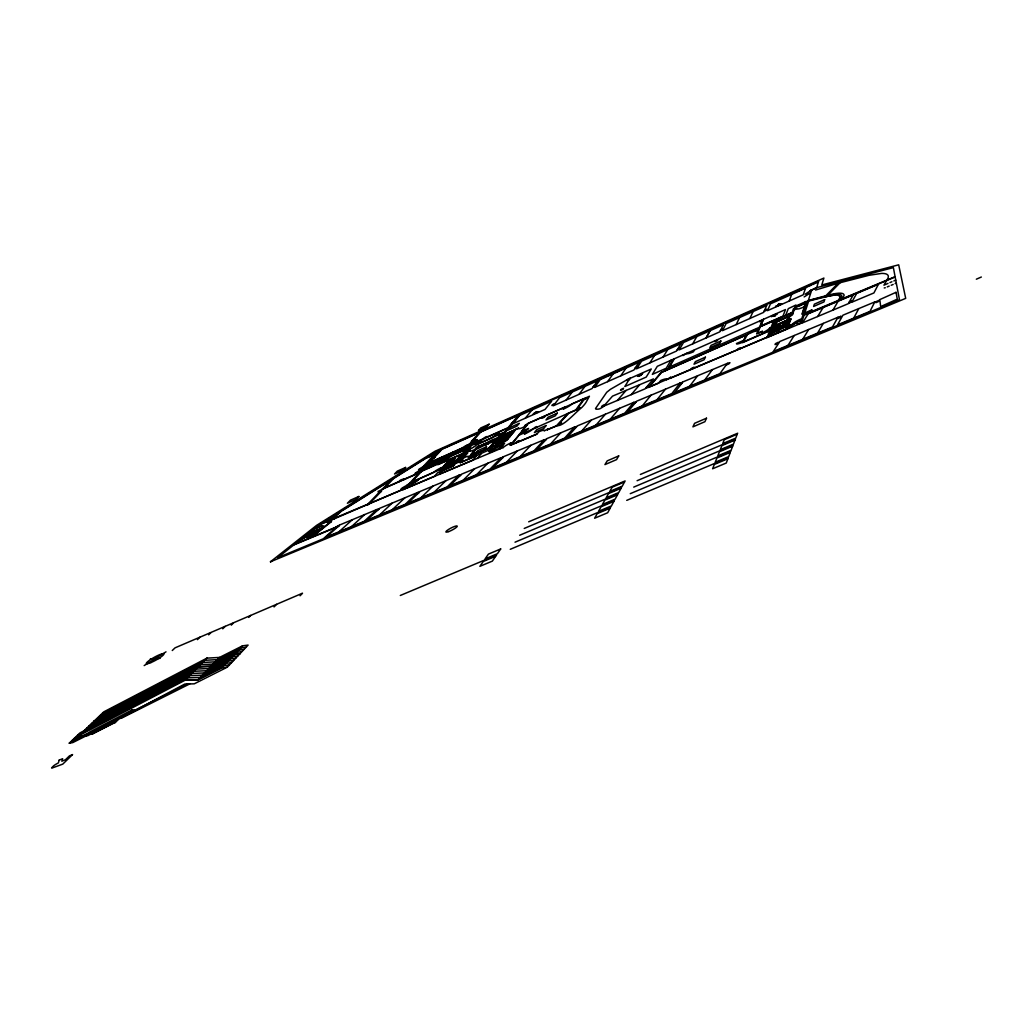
<?xml version="1.0" encoding="UTF-8"?>
<svg xmlns="http://www.w3.org/2000/svg" width="1033" height="1033" viewBox="0 0 1033 1033"><rect width="100%" height="100%" fill="white"/><g stroke="black" fill="none" stroke-linecap="round" stroke-linejoin="round"><path stroke-width="1.5" d="M642.384 373.817L640.899 375.044L642.255 373.804M403.309 489.745L406.524 487.77L328.404 521.316A7.296 1.072 -27.7 0 0 330.302 522.014L331.541 521.523L312.108 537.018L338.45 526.107M630.22 378.31L651.268 368.988L646.193 377.097L624.797 386.549L630.027 378.039L610.426 389.325L606.72 392.295L595.563 408.474A17.961 2.854 -26.2 0 0 597.539 409.158A9 1.433 -26.3 0 0 599.928 408.745L602.949 406.989L612.543 396.117L653.437 378.917L645.147 388.821L603.608 406.214M806.179 301.455L800.575 305.355L795.5 306.181L806.179 301.455L801.944 314.2L812.054 309.81A8.044 1.278 -25.1 0 1 804.216 314.691L895.095 276.663L893.377 267.612L817.891 287.316L809.691 290.97L816.729 287.381L818.665 281.273L435.745 451.757L342.84 509.94M804.178 314.807L808.671 301.055L823.856 297.297A55.95 8.91 -25.2 0 1 832.688 295.348M811.241 290.273L810.492 290.609M808.193 300.861L811.731 290.053M803.429 313.619L807.638 300.861L827.046 296.006L841.688 281.105M800.123 321.043L800.782 319.055A8.626 1.395 -25.2 0 0 792.388 324.285L788.424 326.028L791.071 318.603L787.921 319.029L787.947 317.041M787.275 320.14L788.541 316.666L776.08 322.167L774.711 325.679M788.256 317.622L787.714 320.075L772.697 326.699L774.195 322.877L789.083 316.305L788.708 317.48M795.462 292.145L798.044 290.944M785.674 315.323L788.295 308.647L795.901 305.032L792.414 314.833L788.683 317.428M789.212 301.029L791.73 294.366M769.83 333.969L777.733 330.495L779.282 326.389L771.457 329.837M773.601 332.316L775.189 328.197L776.17 328.003M776.584 322.051L775.318 325.305L786.772 320.256L787.663 319.081M774.479 324.866L775.008 323.549M773.807 325.163L774.337 323.846M773.472 322.942L774.427 320.527M767.015 337.584L769.753 330.702L742.598 342.646L745.955 335.196L661.559 372.435L649.292 386.91L767.945 336.913L669.758 378.504L670.843 377.161M773.782 320.579L771.057 327.422L769.495 328.262A7.954 1.265 -25.4 0 1 761.605 333.142L762.393 331.231L757.486 333.401L760.353 326.648L777.203 319.313L776.261 321.715L772.697 323.29M772.839 316.408L774.763 315.736L773.949 316.214M782.446 327.254L783.44 327.061L784.615 324.272M763.361 319.365L760.52 326.054L782.988 316.124L785.467 309.577L673.606 359.097L667.331 369.749L661.017 372.539L648.337 387.478L658.46 383.23L660.733 380.48A8.961 1.446 -26 0 1 666.659 379.473M763.464 319.313L760.43 326.467L792.169 312.457L793.525 308.66L794.816 308.092M762.638 319.817L758.506 329.514L668.08 369.414L674.226 358.968M535.443 412.348L535.171 412.968L538.529 411.676L537.367 411.999M747.53 334.356L744.406 340.038L736.49 343.524A7.928 1.265 -25.5 0 0 742.83 342.143L769.83 330.508L770.98 327.603L769.495 328.262M749.906 318.474L753.083 311.553M736.167 324.582L739.563 317.57M884.222 287.949L885.268 287.755M853.71 318.125L858.797 308.596M694.499 349.851L693.427 351.801A8.574 1.304 -25.8 0 1 686.855 353.234L682.994 355.584L683.484 354.719M440.639 459.272L443.144 458.872L446.514 455.295M692.639 343.912L696.759 336.629M832.947 310.12L838.163 301.21M817.542 333.142L823.275 323.394M817.671 316.524L823.146 307.524M802.693 339.302L808.697 329.475M663.109 357.018L667.718 349.554M787.959 345.422L794.222 335.505M649.796 362.932L654.612 355.378M788.708 328.3L795.074 323.264L799.284 323.794L802.292 321.818A5.488 0.891 -25.2 0 1 801.492 323.084L767.17 337.468L787.456 328.752L788.36 326.221L801.13 320.604L800.201 323.419L801.556 322.825L804.048 315.207L895.159 276.973L899.472 299.712L325.266 537.973L339.986 524.854L377.135 509.372L364.236 521.291L326.57 536.928M638.291 376.27L639.995 375.315M620.743 375.831L626.024 368.097M468.84 448.128L461.971 451.292M620.652 369.891L619.413 370.615M619.4 369.982L618.005 371.041M607.636 381.655L613.124 373.843M599.773 378.762L599.36 379.343L600.315 378.917M597.616 380.157L598.494 379.924M579.035 394.348L584.975 386.368M704.738 379.963L712.434 369.594M585.491 398.105L589.43 396.22L586.021 402.379A105.728 15.96 -26.9 0 1 581.605 407.686C574.903 412.89 563.669 426.345 557.2 425.661L568.783 413.252L576.621 409.791L585.104 398.092L572.011 403.89A8.316 1.253 -26.5 0 1 563.088 409.288L564.702 407.131L527.979 423.388L523.408 427.275A7.283 1.085 -26.7 0 1 518.656 428.114L515.906 429.341M566.136 400.081L572.269 392.024M689.682 386.2L697.637 375.767M532.692 429.031L532.511 429.25A7.463 1.136 -26.7 0 1 524.402 434.144L526.184 431.897M511.219 444.28L510.431 445.262L536.618 434.299L539.161 431.626A8.677 1.356 -26.7 0 1 544.197 430.955L548.019 428.811M519.095 435.035L528.496 423.298L583.89 398.764L575.768 409.946L518.928 435.255L511.322 444.745L536.863 434.041M656.962 399.797L665.459 389.183M445.029 457.322L447.547 456.922L448.696 455.643M479.041 443.48L505.214 431.884L508.456 427.869M537.315 411.818L535.443 412.27M518.643 428.127L478.047 446.682L479.041 445.52L478.356 445.817L474.547 449.704A7.244 1.072 -26.9 0 1 470.067 450.427L450.633 459.026L442.059 468.646M842.089 298.899L844.051 295.593A59.914 9.542 -25.2 0 0 838.189 293.243L836.02 293.488A59.785 9.529 -25.2 0 0 827.795 295.244M499.985 448.839L504.672 443.092L460.163 462.719A7.399 1.123 -27.1 0 0 455.669 463.404L453.461 465.909L441.93 470.996L438.986 474.315L472.869 460.098L476.6 455.708L460.163 462.719M516.087 429.121L506.958 440.29L468.194 457.399L476.329 453.229A7.36 1.11 -27 0 0 471.771 453.965L471.074 454.262L475.257 449.42L495.233 440.613L496.976 438.521M525.281 418.223L532.047 409.92M499.288 449.123L503.781 443.622M642.255 405.892L650.997 395.213M775.228 315.724L774.001 316.292M497.041 446.463L496.847 446.682A7.451 1.136 -26.9 0 1 488.661 451.615L490.598 449.303M427.623 464.979L429.999 464.695L431.2 463.404M505.718 431.794L497.467 435.448L499.055 433.55A6.211 0.917 -26.8 0 0 492.276 437.618L475.632 445.133L480.991 440.045L478.202 441.285M505.899 431.587L520.529 414.001M493.115 443.648L496.318 441.995L501.47 435.81L498.616 437.075L489.849 447.547L506.17 440.342L509.334 436.481L494.278 443.131L491.011 447.031M505.214 431.884L508.623 427.791M495.039 440.833L489.151 447.857L469.589 456.496L475.722 449.368M477.311 458.342L481.391 453.5M492.857 440.123L493.464 439.399L489.681 441.53M488.209 443.712L484.774 445.236M485.523 444.758L488.093 443.389M488.183 443.454L485.562 444.758M610.296 419.166L619.542 408.319M631.202 394.658L639.711 384.689M475.903 449.148L477.724 447.044M487.137 437.321C489.009 435.229 483.212 437.708 483.78 438.818M478.873 443.686L482.656 439.309L509.308 427.494M839.739 281.622L825.018 296.548A57.861 9.22 -25.2 0 1 841.779 296.445L841.74 297.039A45.065 7.179 -25.2 0 1 839.842 299.893L838.228 300.526L840.036 297.853L839.325 295.722M92.208 733.998L115.399 722.351L114.353 722.532A5.514 0.994 -29.7 0 0 112.752 723.216L92.157 734.05L93.525 732.707M470.067 450.44L439.245 463.843L440.704 462.229L432.917 465.676A7.154 1.046 -27.1 0 1 440.884 460.925L469.46 447.857L471.668 445.339A7.154 1.046 -27 0 1 476.097 444.59M478.666 440.755L476.652 443.067A6.456 0.943 -26.9 0 1 472.636 443.751L471.526 444.242M595.925 425.118L605.403 414.22M617.36 400.455L626.075 390.422M455.514 461.299L459.827 456.392L467.897 452.738L461.531 460.047L462.267 459.724M467.445 446.011L466.103 446.592L467.704 444.797A4.894 0.71 -27 0 0 462.306 448.012L452.506 452.622L448.903 456.638L466.451 448.864L470.325 444.448M471.603 444.164L468.13 448.115L469.938 447.315M479.144 432.737L471.242 441.698L472.894 440.962A7.063 1.02 -26.9 0 1 477.272 440.2L469.524 443.648L466.503 446.153M471.19 442.912L469.499 444.823L508.042 427.714L518.463 415.24L442.021 449.265L429.883 462.397L462.306 448.012M472.894 440.962L480.771 432.014M466.451 448.864L469.085 445.585L462.113 450.788M452.712 461.325L450.943 463.313L462.371 458.278M451.266 464.579L444.823 465.547L452.893 461.118L455.308 458.394L448.529 461.389M461.828 450.904L463.778 448.709M581.669 431.045L591.38 420.069M457.425 452.854L459.672 450.53M453.035 454.804L455.876 451.447L450.904 454.417M453.319 454.675L455.295 452.467M438.689 463.714L437.785 464.721L449.51 459.53L440.923 469.15L411.715 482.037L421.709 471.242L439.8 463.223M444.784 457.387L446.785 455.166M448.903 456.638L452.971 452.157M666.492 379.705L670.494 377.303M439.025 462.978L420.573 471.41M440.884 460.925L441.504 460.24L423.014 468.775A7.141 1.033 -27.2 0 0 415.021 473.527L422.755 470.105L421.257 471.707L384.599 487.912L394.606 477.517M442.176 457.219L438.767 460.821L435.474 461.557M440.432 459.311L442.447 457.09M435.81 461.364L438.121 459.014M435.564 461.467L434.376 462.758L431.11 463.494M550.563 443.958L560.751 432.827M431.471 463.288L433.795 460.925M411.263 482.527L407.183 484.968L408.203 484.748A6.353 0.943 -27.3 0 0 401.075 489.009L408.151 485.897L405.775 488.467L404.071 489.216L419.204 472.869L382.223 489.242M425.699 466.916L426.216 466.361L418.533 469.77A7.089 1.02 -27.2 0 1 426.448 465.057L429.457 462.861M424.563 467.097L419.643 472.404L420.793 471.164M426.448 465.057L437.411 453.229L425.544 458.51L393.715 478.447M500.928 435.81L503.807 434.092A7.864 1.162 -26.8 0 1 498.784 434.97M568.047 413.355L556.374 425.854L547.477 429.586M300.099 595.783L302.514 593.2L175.055 647.846L172.266 650.519M557.2 425.661L547.335 429.741M405.194 479.08L405.646 478.602L403.864 479.635A6.172 0.891 -27.3 0 0 400.313 480.177L398.583 481.998M547.245 429.844L548.342 428.669M520.141 456.586L530.794 445.313M234.504 654.302L242.548 645.832L248.101 645.083L227.273 667.189L194.269 683.82L184.726 684.066L87.689 735.754L85.597 735.599L89.329 732.539M274.055 606.939L276.547 604.344M506.428 462.28L517.275 450.956M88.115 733.172L82.291 735.883L78.934 735.638L185.385 680.076L198.052 679.675L210.952 666.311L234.375 654.444L239.953 653.734M211.236 666.027L219.551 657.414L242.548 645.832M367.761 504.233L379.331 492.237L381.254 491.385L369.646 503.445M381.59 489.887L391.894 479.209M384.134 488.389L378.323 491.334A6.172 0.891 -27.4 0 0 381.732 490.895L379.937 491.94M418.171 480.125L416.699 481.352M248.772 617.398L250.67 615.448M185.385 680.088L207.065 657.982M503.058 447.702L503.316 447.444A7.567 1.175 -26.8 0 1 511.361 442.679C506.041 449.884 517.197 437.785 519.819 433.576L520.516 433.266A7.386 1.123 -26.7 0 0 528.56 428.411L521.42 431.562L527.23 424.318L524.984 425.325M476.587 474.664L487.886 463.197M231.263 625.159L233.419 622.989M463.171 480.229L474.676 468.711M222.741 628.813L225.194 626.36M85.597 735.599L129.9 712.189L132.276 709.839L135.103 709.929M208.666 634.843L210.887 632.648M115.296 722.519L117.762 720.078M197.432 639.659L199.95 637.18M433.989 492.341L445.92 480.694M778.74 304.231L778.056 304.632M420.883 497.79L432.995 486.091M87.547 734.256L90.052 731.829L132.276 709.839M78.934 735.638L103.765 711.866L206.923 658.137L219.551 657.414M86.54 735.664L72.723 742.611L69.276 743.153L80.07 732.836L83.815 730.964M392.346 509.631L404.859 497.816M379.511 514.951L392.204 503.084M351.594 526.546L364.675 514.563M339.044 531.75L352.292 519.728M475.619 445.714L474.896 446.23M303.056 538.219L311.036 534.345L315.827 530.536L309.797 532.886M323.174 527.682L317.118 530.032L308.286 537.057L306.891 537.638L310.675 534.629L302.088 538.981L304.128 538.193M324.672 526.391A7.334 1.072 -27.7 0 1 322.154 526.223A7.373 1.085 -27.7 0 1 322.8 525.668L315.646 528.263L296.2 543.642L310.752 537.586L330.302 522.014M333.827 519.199L334.821 518.411L320.514 524.402L315.646 528.263M317.118 530.032L316.163 530.794L318.203 530.006M270.439 561.784L316.576 525.371L434.932 451.292L823.895 278.058L821.79 284.966L898.684 264.822L905.696 298.369L270.439 561.784L271.524 561.332M773.2 315.53L772.542 315.943L774.505 314.781M448.257 458.265L448.968 457.748M574.051 427.636L576.375 426.513A5.294 0.865 -26.5 0 1 575.032 428.011L573.199 428.772A5.307 0.865 -26.4 0 1 574.529 427.288M545.644 440.045L543.138 441.298A5.268 0.852 -26.6 0 1 544.533 439.8L546.38 439.245M779.399 304.903L780.16 304.451L779.153 305.071M474.509 446.501L473.592 447.095M416.286 481.636L415.395 482.23M772.929 315.62L773.872 315.052M446.966 459.117L447.87 458.536M536.798 412.645L535.92 413.11M779.657 304.838L779.36 305.019M783.44 327.061L784.654 326.286M773.988 328.972L775.189 328.197M811.034 290.415L805.069 294.211L810.143 293.101L804.139 296.923M414.917 482.54L413.871 483.173M473.075 447.418L472.055 448.012M144.181 665.588L166.003 651.836M340.49 511.4L319.907 524.299L277.606 557.743L323.329 538.774L336.009 527.385L293.746 544.985M321.173 523.886L332.884 516.552L335.26 516.022L331.309 519.522L321.483 523.641M390.99 480.151L341.368 511.232L332.626 518.966L404.135 488.983M445.597 464.682L450.259 462.397M461.996 455.643L463.869 454.817M639.311 375.044L638.252 375.702L639.75 374.798M536.514 412.826L535.765 413.2M445.455 460.034L446.488 459.414M413.329 483.483L412.193 484.115M304.025 537.457L308.493 535.468M318.706 529.671L320.346 529.025M779.037 305.213L777.436 305.988M443.777 460.95L444.913 460.344M411.599 484.438L410.424 485.045M470.364 448.929L471.513 448.309M779.424 329.359L787.727 324.827L779.838 328.262M102.771 713.454L203.837 660.797M204.314 660.552L204.999 660.294M100.304 715.817L201.68 662.992M202.158 662.747L202.842 662.489M97.825 718.18L199.524 665.187M200.002 664.942L200.686 664.684M94.055 721.163L198.452 666.763L211.094 666.169M93.887 721.331L198.31 666.905L210.952 666.311M91.446 723.655L196.193 669.074L208.834 668.506L232.18 656.743L237.771 656.045M88.98 726.018L194.049 671.256L206.703 670.727L230.114 658.925L235.705 658.241M86.514 728.381L191.893 673.451L204.547 672.948L228.035 661.12L233.626 660.436M84.035 730.757L189.736 675.647L202.403 675.182L225.956 663.315L231.547 662.644M81.542 733.146L187.567 677.868L200.234 677.428L223.851 665.523L229.455 664.865M442.034 461.841L443.196 461.247M217.898 659.377L217.201 659.635M218.854 658.899L239.527 648.492M240.005 648.246L240.728 647.975M215.755 661.598L215.058 661.856M237.926 650.428L238.662 650.157M216.723 661.107L237.448 650.674M214.567 663.341L235.356 652.869M235.847 652.624L236.57 652.352M213.599 663.832L212.914 664.077M77.514 735.276L81.387 733.327M198.052 679.675L221.746 667.744L234.233 654.586L239.811 653.876M409.817 485.342L408.642 485.897M74.389 738.272L79.554 735.677M71.832 740.7L81.568 735.832M69.276 743.153L86.94 734.295M134.652 710.368L187.244 684.001M121.235 718.284L189.698 683.936M468.62 449.807L469.783 449.226M440.342 462.629L441.465 462.113M466.903 450.582L468.039 450.078M601.916 378.207L603.517 377.484M605.131 376.774L606.733 376.064M608.347 375.341L609.948 374.63M611.562 373.907L613.163 373.197M614.777 372.474L616.391 371.764M600.096 379.214L601.71 378.491M603.311 377.781L604.912 377.071M606.526 376.348L608.127 375.638M609.741 374.927L611.355 374.204M612.956 373.494L614.57 372.771M616.184 372.048L617.799 371.338M799.09 290.686L801.492 289.408M802.551 289.15L804.952 287.871M806.011 287.613L808.413 286.335M809.472 286.064L811.873 284.785M812.945 284.527L815.334 283.249M816.419 282.977L818.485 281.841M427.817 463.585L451.137 453.242L447.521 457.257L424.046 467.652M469.111 445.262L469.938 444.9M454.752 452.712L464.669 447.547L463.559 448.8L464.359 448.451M439.851 459.62L440.729 459.181M444.229 457.684L445.107 457.232M514.072 430.671L515.222 430.167M476.29 447.676L497.661 438.224M805.998 301.985L802.512 313.838L803.506 313.399M496.24 439.399L492.651 441.104L495.917 439.787M512.755 432.285L513.918 431.781M794.894 307.86L805.624 303.121M511.542 433.783L512.704 433.266M448.051 461.932L454.83 458.936M459.362 456.935L466.167 453.913M447.56 462.474L454.339 459.478M458.884 457.477L465.689 454.455M447.069 463.029L453.861 460.021M458.407 458.019L465.224 454.998M805.043 304.877L803.894 306.995A8.29 1.291 -25.2 0 1 796.96 308.635L794.183 309.861M446.579 463.572L453.384 460.576M457.916 458.562L464.747 455.54M510.212 435.409L511.361 434.893M446.088 464.127L452.893 461.118M457.438 459.104L464.269 456.082M450.311 462.603L452.402 461.674M456.96 459.659L463.804 456.638M446.411 464.656L451.925 462.216M456.483 460.201L463.326 457.18M508.585 437.398L509.747 436.882M444.616 465.78L451.434 462.771M455.992 460.757L462.849 457.722M669.513 366.986L759.475 327.254M791.911 313.193L793.202 312.612M507.229 439.051L508.391 438.534M442.059 468.646L460.369 460.563L466.761 453.229A7.231 1.072 -27 0 1 462.319 453.952M468.892 456.793L468.608 456.922A7.36 1.11 -27 0 0 464.088 457.632L461.854 460.201L439.516 470.054L441.84 467.458A7.334 1.098 -27.1 0 0 433.679 472.339L411.263 482.527M791.368 314.665L792.673 314.097M453.81 465.521L437.682 472.636L434.364 476.342L406.059 488.364L503.316 447.431M773.833 325.111L774.505 324.814M762.315 331.425L756.634 333.93L758.429 329.695L754.516 331.425L755.33 329.553A7.851 1.24 -25.4 0 0 747.53 334.356M772.413 327.409L789.509 319.881M770.67 328.391L779.528 324.491A7.98 1.265 -25.3 0 1 771.638 329.385L769.985 330.108M790.8 319.365L782.226 323.148A8.019 1.278 -25.2 0 0 788.876 321.637L790.193 321.056M804.216 314.691L802.886 315.272L801.195 320.411L800.188 320.863M788.553 322.528L780.69 325.989L779.205 329.953L777.681 330.625M771.277 330.302L779.114 326.841M780.509 326.441L788.386 322.98M771.096 330.754L778.947 327.293M780.341 326.906L788.231 323.432M770.915 331.206L778.779 327.758M780.173 327.358L788.063 323.884M770.734 331.67L778.598 328.21M770.553 332.122L778.43 328.662M780.005 327.81L787.908 324.336M770.373 332.587L778.262 329.114M770.192 333.052L778.081 329.579M779.657 328.726L783.789 326.906M785.364 326.208L787.572 325.24M781.064 328.494L787.417 325.692M770.011 333.517L777.914 330.043M779.321 329.643L787.249 326.157M775.047 314.536L775.796 314.161M640.757 374.295L642.565 373.636M976.34 279.194L981.35 277.025M528.689 521.807L625.133 480.926M640.383 474.457L737.73 433.201M524.235 528.444L621.672 487.24M637.09 480.719L735.483 439.102M425.028 467.652L425.88 467.29M519.676 535.249L618.134 493.697M633.72 487.111L733.185 445.133M515.028 542.196L614.519 500.295M630.259 493.671L730.835 451.318M426.409 467.058L427.365 466.709M888.006 283.404L883.951 285.185L887.838 278.432A86.862 13.868 -25.1 0 0 887.76 274.998L886.843 274.274A86.966 13.894 -25.1 0 0 881.523 273.422L869.089 275.282L840.1 282.732M889.955 282.577L891.905 281.751M893.868 280.937L895.753 280.137M887.231 286.929L889.206 286.102M891.182 285.276L893.158 284.449M895.133 283.61L896.321 283.119M400.3 595.486L496.615 555.031M510.263 549.298L610.813 507.048M626.734 500.372L728.42 457.645M777.5 305.897C776.17 305.187 774.44 307.408 776.596 306.233M640.964 374.217L641.687 373.869M465.302 451.24L466.361 450.814M534.435 413.82L533.764 414.143M315.155 528.651L322.8 525.668M314.871 531.298L307.886 534.397L313.916 532.06M320.191 529.232L322.231 528.431M319.236 529.994L321.276 529.193M306.917 535.159L312.96 532.808M314.252 532.318L316.292 531.517M318.28 530.742L320.32 529.955M312.005 533.57L304.993 536.682L311.036 534.345M313.296 533.08L315.336 532.279M317.325 531.504L319.365 530.717M312.328 533.841L314.368 533.041M316.369 532.266L318.409 531.479M308.208 535.83L310.081 535.107M311.372 534.603L313.412 533.816M315.401 533.041L317.454 532.24L314.445 533.803M304.219 537.767L305.665 537.199M307.653 536.437L309.112 535.869M306.104 537.431L308.144 536.631M309.435 536.14L311.488 535.339M313.477 534.565L315.53 533.777M775.654 314.277C779.579 312.34 774.931 316.33 776.325 314.058M815.553 290.041L838.137 283.236M534.268 413.884C530.652 415.537 536.76 411.057 533.841 414.039M463.92 451.731L464.837 451.421M808.297 300.5L825.767 295.787M641.661 373.946L642.461 373.649M427.83 466.542L428.605 466.309M462.836 452.028L463.546 451.834M778.74 304.141L777.642 305.277L781.607 303.857L777.965 304.67M241.193 647.911L245.57 647.329M239.114 650.093L243.504 649.512M237.035 652.288L241.425 651.72M227.363 667.086L221.656 667.835L197.962 679.779L185.294 680.179M150.276 659.002L160.063 658.37M205.412 660.268L216.995 659.648M203.269 662.463L214.851 661.856M201.099 664.658L212.695 664.09M129.9 712.189L132.728 712.279M772.632 316.188L771.057 316.537L775.228 315.594M665.149 370.718A5.126 0.801 -25.9 0 1 665.82 369.607L667.667 368.794A5.113 0.801 -25.9 0 1 667.008 369.904M691.154 369.31A5.333 0.865 -25.8 0 1 692.2 367.968L694.086 367.18A5.307 0.852 -25.8 0 1 693.053 368.51M737.446 349.903A5.397 0.878 -25.5 0 1 738.388 348.599L740.325 347.798A5.385 0.878 -25.5 0 1 739.383 349.102M760.443 320.798A5.126 0.788 -25.4 0 0 760.017 321.779L761.889 320.953A5.126 0.788 -25.4 0 0 762.315 319.959M756.259 330.521A5.23 0.826 -25.4 0 1 756.711 329.475L758.622 328.636A5.23 0.826 -25.4 0 1 758.17 329.669M543.087 417.022A4.881 0.736 -26.6 0 0 542.17 418.197L543.9 417.435A4.881 0.736 -26.6 0 0 544.817 416.26M515.984 442.744A5.062 0.788 -26.7 0 1 517.391 441.285L519.121 440.562A5.062 0.788 -26.8 0 1 517.714 442.008M715.546 340.67A5.075 0.775 -25.6 0 0 715.004 341.703L716.85 340.89A5.062 0.775 -25.7 0 0 717.38 339.857M710.317 350.794A5.178 0.813 -25.7 0 1 710.885 349.709L712.757 348.883A5.165 0.813 -25.7 0 1 712.202 349.955M823.856 297.297A56.027 8.923 -25.2 0 1 840.1 297.194L840.061 297.736A43.231 6.895 -25.2 0 1 838.228 300.526M534.061 428.566A4.984 0.762 -26.6 0 1 535.017 427.339L536.773 426.564A4.984 0.762 -26.7 0 1 535.817 427.791M483.935 444.319A7.244 1.072 -26.9 0 1 475.942 449.11M640.576 374.966C640.215 377.2 633.578 376.322 640.576 374.966M418.752 479.247L410.979 483.289L418.752 479.247M59.139 760.159L58.403 762.896L56.273 764.058A5.811 1.059 -30.1 0 0 53.639 765.802L51.676 767.803A5.669 1.033 -30.1 0 0 51.792 768.139L62.768 764.123L72.581 754.568L69.456 755.872L65.505 759.694L61.838 761.218L62.613 758.713L59.139 760.159M824.644 299.635L823.998 301.907L813.63 306.465L814.34 304.18L824.644 299.635M805.508 288.233L803.222 294.805L767.545 310.649L770.424 303.844L805.508 288.233M789.651 319.481L786.268 328.907L768.952 336.177L772.568 327.009L789.651 319.481M792.066 312.741L791.213 315.117L777.565 321.147L778.495 318.745L792.066 312.741M479.635 440.678L477.956 442.653L479.635 440.678M780.432 325.886L778.081 330.379L780.432 325.886M727.891 458.742L726.251 463.042L712.615 468.762L714.358 464.424L727.891 458.742M730.305 452.389L728.704 456.586L715.223 462.255L716.928 458.019L730.305 452.389M732.668 446.179L731.106 450.285L717.78 455.902L719.433 451.77L732.668 446.179M734.98 440.123L733.456 444.125L720.272 449.704L721.886 445.649L734.98 440.123M737.239 434.196L735.741 438.121L722.7 443.635L724.288 439.684L737.239 434.196M766.68 305.51L763.723 312.34L722.48 330.65L726.122 323.561L766.68 305.51M706.507 418.197L704.906 421.709L692.923 426.849L694.589 423.31L706.507 418.197M720.879 341.019L719.652 343.46L709.813 347.798L711.091 345.345L720.879 341.019M450.168 456.444L443.118 460.008L450.168 456.444M874.796 301.92L870.006 311.359L837.531 324.84L842.915 315.207L874.796 301.92M723.436 324.749L719.756 331.864L679.172 349.89L683.51 342.517L723.436 324.749M705.423 357.173L704.08 359.768L694.008 364.197L695.416 361.589L705.423 357.173M878.424 284.269L873.918 292.946L851.799 302.217L856.693 293.411L878.424 284.269M710.058 330.702L706.159 337.907L710.058 330.702M610.193 508.171L607.675 512.755L594.621 518.23L597.229 513.608L610.193 508.171M613.899 501.379L611.446 505.873L598.533 511.296L601.09 506.777L613.899 501.379M617.54 494.755L615.126 499.146L602.368 504.517L604.86 500.101L617.54 494.755M621.091 488.273L618.741 492.56L606.1 497.893L608.54 493.58L621.091 488.273M624.565 481.933L622.266 486.13L609.767 491.424L612.143 487.202L624.565 481.933M853.284 294.844L848.325 303.676L802.499 322.877L808.232 313.8L853.284 294.844M837.957 317.273L832.482 326.932L773.317 351.491L779.85 341.497L837.957 317.273M618.715 455.915L616.546 459.633L604.938 464.605L607.197 460.873L618.715 455.915M670.946 360.272L666.22 368.252L652.34 374.385L657.311 366.315L670.946 360.272M680.876 343.692L676.486 351.078L636.548 368.807L641.583 361.176L680.876 343.692M638.975 362.338L633.913 369.982L594.595 387.44L600.289 379.55L638.975 362.338M495.685 556.245L492.354 561.113L479.867 566.342L483.289 561.461L495.685 556.245M500.695 548.949L497.428 553.701L485.084 558.892L488.415 554.114L500.695 548.949M597.733 380.686L591.999 388.589L553.301 405.775L559.628 397.64L597.733 380.686M727.348 363.384L719.911 373.662L674.743 392.411L682.942 381.9L727.348 363.384M557.329 413.11L555.237 415.873L545.992 419.953L548.136 417.177L557.329 413.11M546.057 425.544L543.849 428.437L534.423 432.582L536.682 429.676L546.057 425.544M680.024 383.114L671.773 393.638L627.664 411.947L636.638 401.204L680.024 383.114M551.519 401.256L545.062 409.43L512.639 423.827L519.599 415.46L551.519 401.256M501.431 445.455L498.991 448.438L489.719 452.519L492.199 449.523L501.431 445.455M512.006 433.214L509.631 436.12L497.467 441.491L499.907 438.56L512.006 433.214M514.641 429.986L512.303 432.853L500.204 438.199L502.619 435.306L514.641 429.986M519.147 423.427L516.9 426.164L507.991 430.115L510.276 427.365L519.147 423.427M633.771 402.392L624.758 413.161L567.517 436.92L577.434 425.867L633.771 402.392M486.517 446.798L484.051 449.729L474.986 453.732L477.504 450.788L486.517 446.798M489.151 424.201L486.866 426.81L478.434 430.567L480.758 427.946L489.151 424.201M574.568 427.068L564.599 438.134L536.631 449.742L547.025 438.547L574.568 427.068M436.688 453.655L425.996 465.173L423.375 466.335L434.105 454.804L436.675 453.655M440.42 449.975L437.902 452.699L427.262 457.438L440.42 449.975M544.391 439.645L533.958 450.853L492.806 467.923L503.859 456.547L544.391 439.645M405.607 467.445L402.883 470.286L394.541 473.992L397.305 471.138L405.607 467.445M501.186 457.658L490.094 469.059L449.859 485.755L461.544 474.186L501.186 457.658M358.851 496.46L355.817 499.52L347.385 503.252L350.458 500.179L358.851 496.46M458.936 475.27L447.199 486.853L407.854 503.187L420.147 491.437L458.936 475.27M417.59 492.509L405.259 504.272L366.767 520.245L379.64 508.326L417.59 492.509M429.883 467.032L423.039 470.118L429.883 467.032M339.018 512.704L336.022 515.364L334.111 515.777L339.018 512.704M896.037 292.313L879.78 299.609L880.684 306.581L897.29 299.157L896.037 292.313M435.035 456.818L433.421 457.542A4.661 0.659 -27.1 0 0 432.298 458.755L433.899 458.032A4.649 0.659 -27.1 0 0 435.035 456.818M474.276 439.387L472.649 440.11A4.687 0.671 -26.9 0 0 471.603 441.298L473.243 440.575A4.687 0.671 -26.9 0 0 474.276 439.387M514.137 421.671L512.484 422.42A4.713 0.684 -26.7 0 0 511.516 423.569L513.181 422.833A4.713 0.684 -26.7 0 0 514.137 421.671M554.618 403.696L552.926 404.445A4.752 0.697 -26.5 0 0 552.048 405.569L553.74 404.82A4.752 0.697 -26.5 0 0 554.618 403.696M595.718 385.425L594.014 386.187A4.803 0.71 -26.3 0 0 593.226 387.272L594.943 386.51A4.791 0.71 -26.3 0 0 595.731 385.425M637.49 366.87L635.747 367.645A4.842 0.723 -26.1 0 0 635.05 368.704L636.793 367.929A4.842 0.71 -26.1 0 0 637.49 366.87M679.908 348.031L678.139 348.805A4.894 0.723 -25.8 0 0 677.545 349.825L679.314 349.038A4.881 0.723 -25.9 0 0 679.908 348.031M723.01 328.881L721.215 329.669A4.945 0.736 -25.6 0 0 720.711 330.65L722.506 329.85A4.933 0.736 -25.6 0 0 723.01 328.881M766.809 309.409L764.988 310.223A4.997 0.749 -25.4 0 0 764.588 311.165L766.409 310.352A4.997 0.749 -25.4 0 0 766.809 309.409M586.912 397.615L585.169 398.389A4.92 0.749 -26.3 0 0 584.329 399.539L586.085 398.764A4.92 0.749 -26.4 0 0 586.912 397.615M629.704 378.672L627.922 379.46A4.971 0.762 -26.1 0 0 627.186 380.57L628.968 379.782A4.958 0.749 -26.1 0 0 629.704 378.672M673.18 359.419L671.373 360.22A5.023 0.762 -25.9 0 0 670.74 361.305L672.548 360.491A5.01 0.762 -25.9 0 0 673.18 359.419M579.694 407.622L577.899 408.409A5.023 0.775 -26.4 0 0 577.034 409.61L578.829 408.81A5.023 0.775 -26.4 0 0 579.694 407.622M623.312 388.369L621.492 389.17A5.075 0.788 -26.2 0 0 620.73 390.319L622.55 389.518A5.062 0.788 -26.2 0 0 623.312 388.369M370.021 503.071L368.419 503.742A4.907 0.723 -27.5 0 0 366.728 505.279L368.329 504.608A4.894 0.723 -27.5 0 0 370.021 503.071M561.436 422.82L559.666 423.556A5.113 0.801 -26.5 0 0 558.337 424.976L560.106 424.24A5.113 0.801 -26.5 0 0 561.436 422.807M604.692 404.665L602.885 405.427A5.178 0.826 -26.3 0 0 601.645 406.821L603.453 406.072A5.165 0.826 -26.3 0 0 604.692 404.665M648.892 386.135L647.045 386.91A5.255 0.839 -26 0 0 645.896 388.279L647.756 387.504A5.23 0.839 -26.1 0 0 648.892 386.135M851.734 301.068L849.694 301.92A5.591 0.917 -24.8 0 0 849.01 303.147L851.063 302.295A5.578 0.917 -24.9 0 0 851.734 301.068M339.16 525.397L337.533 526.081A5.023 0.762 -27.7 0 0 335.725 527.708L337.352 527.024A5.023 0.749 -27.7 0 0 339.16 525.397M378.814 508.869L377.161 509.566A5.062 0.775 -27.5 0 0 375.418 511.167L377.084 510.47A5.049 0.775 -27.5 0 0 378.814 508.869M419.333 491.979L417.642 492.689A5.1 0.788 -27.3 0 0 415.976 494.278L417.681 493.567A5.1 0.788 -27.3 0 0 419.333 491.979M460.744 474.728L459.014 475.451A5.152 0.813 -27.1 0 0 457.425 477.001L459.169 476.278A5.152 0.813 -27.1 0 0 460.744 474.728M503.058 457.09L501.289 457.826A5.204 0.826 -26.9 0 0 499.804 459.349L501.573 458.613A5.191 0.826 -26.9 0 0 503.058 457.09M635.889 401.708L633.991 402.496A5.385 0.891 -26.1 0 0 632.79 403.955L634.675 403.154A5.372 0.891 -26.1 0 0 635.889 401.708M682.206 382.404L680.269 383.217A5.462 0.904 -25.8 0 0 679.159 384.625L681.109 383.824A5.462 0.904 -25.9 0 0 682.206 382.404M729.621 362.648L727.632 363.474A5.527 0.93 -25.5 0 0 726.638 364.856L728.627 364.029A5.527 0.93 -25.6 0 0 729.621 362.648M778.146 342.414L776.119 343.266A5.63 0.943 -25.2 0 0 775.241 344.609L777.268 343.757A5.617 0.943 -25.3 0 0 778.146 342.414M840.823 316.305L838.731 317.17A5.746 0.968 -24.9 0 0 837.995 318.474L840.087 317.596A5.733 0.968 -24.9 0 0 840.823 316.305M878.773 300.474L876.643 301.365A5.824 0.981 -24.6 0 0 875.997 302.63L878.14 301.739A5.811 0.981 -24.7 0 0 878.773 300.474M317.247 530.768L315.207 531.556L317.247 530.768M312.444 534.577L310.404 535.365L312.444 534.577M448.774 531.569A6.418 1.162 -27.4 0 0 457.283 526.184A6.418 1.162 -27.4 0 0 448.606 529.4A6.418 1.162 -27.4 0 0 448.774 531.569M150.908 662.592A10.072 1.64 -29 0 0 163.963 653.928A10.072 1.64 -29 0 0 150.495 659.583A10.072 1.64 -29 0 0 150.908 662.592M498.19 443.531A5.32 0.801 -26.8 0 0 505.124 439.283A5.32 0.801 -26.8 0 0 497.803 442.163A5.32 0.801 -26.8 0 0 498.19 443.531"/></g></svg>
